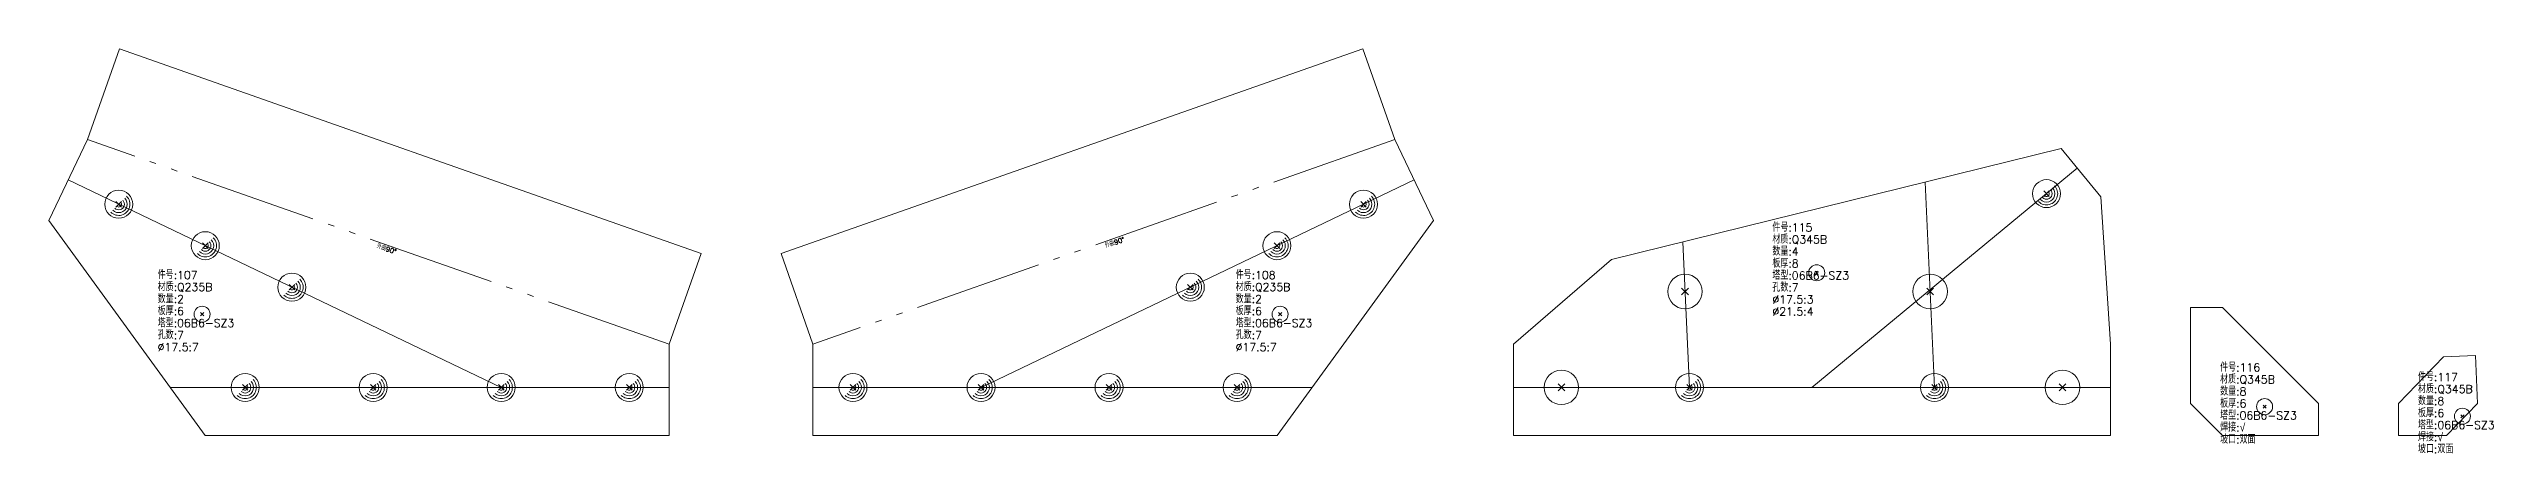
# Model space of a CAD drawing. Extents: x 0 to 24836, y -11 to 587.
# Drawn here: x 0 to 1525, y -11 to 241 of the extents above; entities that cross this region are included whole.
import ezdxf
from ezdxf.enums import TextEntityAlignment as Align

# ---------------------------------------------------------------- set-up
doc = ezdxf.new("R2010")
doc.units = 0
doc.header["$LTSCALE"] = 20
doc.header["$MEASUREMENT"] = 0
doc.linetypes.add('制弯线', pattern=[5.9, 4, -0.5, 0.2, -0.5, 0.2, -0.5])
for name, color, linetype, lineweight in [('1', 7, 'CONTINUOUS', 25), ('2', 7, 'CONTINUOUS', 25), ('5', 7, 'CONTINUOUS', 25)]:
    doc.layers.add(name, color=color, linetype=linetype, lineweight=lineweight)
doc.styles.get("Standard").update_dxf_attribs({"font": 'simplex', "width": 0.7, "bigfont": 'gbhzfs.shx'})

# ---------------------------------------------------------------- blocks, each defined once
blk = doc.blocks.new('板孔17.5')
at = {"layer": '5', "color": 7, "linetype": 'Continuous', "lineweight": 13}
for p, q in [((-0.2, -0.2), (0.2, 0.2)), ((-0.2, 0.2), (0.2, -0.2))]:
    blk.add_line(p, q, dxfattribs=at)
blk.add_circle((0, 0), 1, dxfattribs=at)
for radius in [0.8, 0.6, 0.4, 0.2]:
    blk.add_arc((0, 0), radius, 225, 45, dxfattribs=at)
blk = doc.blocks.new('板孔21.5')
at = {"layer": '5', "color": 7, "linetype": 'Continuous', "lineweight": 13}
for p, q in [((-0.2, -0.2), (0.2, 0.2)), ((-0.2, 0.2), (0.2, -0.2))]:
    blk.add_line(p, q, dxfattribs=at)
blk.add_circle((0, 0), 1, dxfattribs=at)

msp = doc.modelspace()

# ---------------------------------------------------------------- linework, layer by layer
at = {"layer": '1', "color": 7, "linetype": 'Continuous', "lineweight": 18}
for p, q in [((44.1, 241.4), (24.2, 184.8)), ((407.6, 113.6), (44.1, 241.4)), ((821.1, 241.4), (457.6, 113.6)), ((841, 184.8), (821.1, 241.4)), ((24.2, 184.8), (0, 134.3)), ((865.2, 134.3), (841, 184.8)), ((1257.4, 179.2), (976.4, 109.8)), ((1282.2, 149.1), (1257.4, 179.2)), ((1288.3, 57), (1282.2, 149.1)), ((0, 134.3), (97.7, 0)), ((767.5, 0), (865.2, 134.3)), ((387.7, 57), (407.6, 113.6)), ((457.6, 113.6), (477.5, 57)), ((976.4, 109.8), (915.2, 57)), ((1358.3, 80), (1338.3, 80)), ((1338.3, 80), (1338.3, 20)), ((1418.3, 20), (1358.3, 80)), ((387.7, 0), (387.7, 57)), ((477.5, 57), (477.5, 0)), ((915.2, 57), (915.2, 0)), ((1288.3, 0), (1288.3, 57)), ((1496.4, 49.2), (1468.3, 20)), ((1516.4, 50), (1496.4, 49.2)), ((1517.6, 20), (1516.4, 50)), ((1338.3, 20), (1358.3, 0)), ((1418.3, 0), (1418.3, 20)), ((1468.3, 20), (1468.3, 0)), ((1498.3, 0), (1517.6, 20)), ((97.7, 0), (387.7, 0)), ((477.5, 0), (767.5, 0)), ((915.2, 0), (1288.3, 0)), ((1358.3, 0), (1418.3, 0)), ((1468.3, 0), (1498.3, 0))]:
    msp.add_line(p, q, dxfattribs=at)
at = {"layer": '2', "color": 190, "linetype": '制弯线', "lineweight": 13}
for p, q in [((387.7, 57), (24.2, 184.8)), ((841, 184.8), (477.5, 57))]:
    msp.add_line(p, q, dxfattribs=at)
at = {"layer": '2', "color": 9, "linetype": 'Continuous', "lineweight": 13}
for p, q in [((282.7, 30), (12.1, 159.6)), ((582.5, 30), (853.1, 159.6)), ((1101.7, 30), (1267.5, 166.9)), ((1178.3, 30), (1172.4, 158.2)), ((1025.2, 30), (1021, 120.8)), ((75.9, 30), (387.7, 30)), ((789.3, 30), (477.5, 30)), ((1288.3, 30), (915.2, 30))]:
    msp.add_line(p, q, dxfattribs=at)
at = {"layer": '2', "color": 7, "linetype": 'Continuous', "lineweight": 13}
for p, q in [((1105.7, 102.6), (1103.7, 100.6)), ((1103.7, 102.6), (1105.7, 100.6)), ((96.8, 76.7), (94.8, 74.7)), ((94.8, 76.7), (96.8, 74.7)), ((770.4, 76.7), (768.4, 74.7)), ((768.4, 76.7), (770.4, 74.7)), ((1385.6, 19), (1383.6, 17)), ((1383.6, 19), (1385.6, 17)), ((1509.2, 13), (1507.2, 11)), ((1507.2, 13), (1509.2, 11))]:
    msp.add_line(p, q, dxfattribs=at)
for centre in [(1104.7, 101.6), (95.8, 75.7), (769.4, 75.7), (1384.6, 18), (1508.2, 12)]:
    msp.add_circle(centre, 5, dxfattribs=at)

# ---------------------------------------------------------------- block references
at = {"layer": '1', "color": 7, "linetype": 'Continuous', "lineweight": 13}
for name, p, xscale, yscale, zscale in [('板孔17.5', (43.7, 144.4), 8.75, 8.75, 8.75), ('板孔17.5', (821.5, 144.4), 8.75, 8.75, 8.75), ('板孔17.5', (1248.3, 151), 8.75, 8.75, 8.75), ('板孔17.5', (97.8, 118.5), 8.75, 8.75, 8.75), ('板孔17.5', (767.4, 118.5), 8.75, 8.75, 8.75), ('板孔17.5', (151.9, 92.6), 8.75, 8.75, 8.75), ('板孔17.5', (713.3, 92.6), 8.75, 8.75, 8.75), ('板孔21.5', (1022.4, 89.9), 10.75, 10.75, 10.75), ('板孔21.5', (1175.6, 89.9), 10.75, 10.75, 10.75), ('板孔17.5', (122.7, 30), 8.75, 8.75, 8.75), ('板孔17.5', (202.7, 30), 8.75, 8.75, 8.75), ('板孔17.5', (282.7, 30), 8.75, 8.75, 8.75), ('板孔17.5', (362.7, 30), 8.75, 8.75, 8.75), ('板孔17.5', (502.5, 30), 8.75, 8.75, 8.75), ('板孔17.5', (582.5, 30), 8.75, 8.75, 8.75), ('板孔17.5', (662.5, 30), 8.75, 8.75, 8.75), ('板孔17.5', (742.5, 30), 8.75, 8.75, 8.75), ('板孔21.5', (945.2, 30), 10.75, 10.75, 10.75), ('板孔17.5', (1025.2, 30), 8.75, 8.75, 8.75), ('板孔17.5', (1178.3, 30), 8.75, 8.75, 8.75), ('板孔21.5', (1258.3, 30), 10.75, 10.75, 10.75)]:
    msp.add_blockref(name, p, dxfattribs=dict(at, xscale=xscale, yscale=yscale, zscale=zscale))

# ---------------------------------------------------------------- texts
at = {"layer": '2', "color": 7, "linetype": 'Continuous', "lineweight": 13}
for rotation, p in [(19, (660.9, 116.2)), (342, (204.3, 116.2))]:
    msp.add_text('外曲90%%d', height=3, rotation=rotation, dxfattribs=at).set_placement(p, align=Align.BOTTOM_LEFT)
for s, p in [('件号:115', (1077, 125.9)), ('材质:Q345B', (1077, 118.4)), ('数量:4', (1077, 110.9)), ('板厚:8', (1077, 103.4)), ('材质:Q235B', (68, 88.7)), ('件号:107', (68, 96.2)), ('件号:108', (741.6, 96.2)), ('材质:Q235B', (741.6, 88.7)), ('塔型:06B6-SZ3', (1077, 95.9)), ('孔数:7', (1077, 88.4)), ('数量:2', (68, 81.2)), ('板厚:6', (68, 73.7)), ('板厚:6', (741.6, 73.7)), ('数量:2', (741.6, 81.2)), ('%%c17.5:3', (1077, 80.9)), ('%%c21.5:4', (1077, 73.4)), ('塔型:06B6-SZ3', (68, 66.2)), ('孔数:7', (68, 58.7)), ('塔型:06B6-SZ3', (741.6, 66.2)), ('孔数:7', (741.6, 58.7)), ('%%c17.5:7', (68, 51.2)), ('%%c17.5:7', (741.6, 51.2)), ('件号:116', (1356.8, 38.5)), ('材质:Q345B', (1356.8, 31)), ('数量:8', (1356.8, 23.5)), ('件号:117', (1480.4, 32.5)), ('材质:Q345B', (1480.4, 25)), ('板厚:6', (1356.8, 16)), ('塔型:06B6-SZ3', (1356.8, 8.5)), ('板厚:6', (1480.4, 10)), ('数量:8', (1480.4, 17.5)), ('坡口:双面', (1356.8, -6.5)), ('焊接:√', (1356.8, 1)), ('塔型:06B6-SZ3', (1480.4, 2.5)), ('焊接:√', (1480.4, -5)), ('坡口:双面', (1480.4, -12.5))]:
    msp.add_text(s, height=5, dxfattribs=at).set_placement(p, align=Align.BOTTOM_LEFT)

doc.saveas('drawing.dxf')
